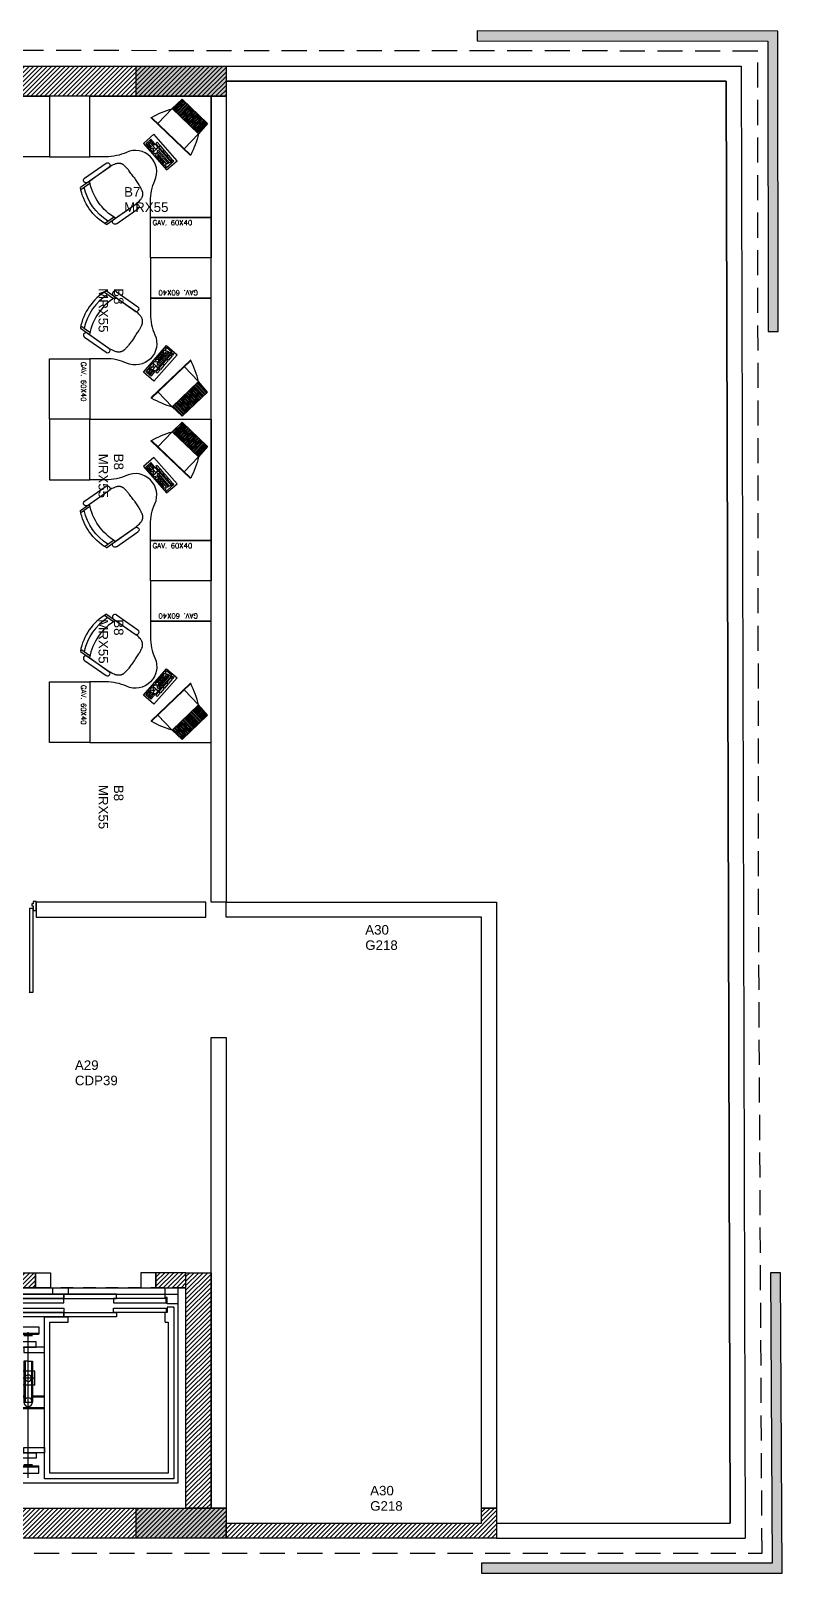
# Model space of a CAD drawing. Header units: millimetres. Extents: x -101 to 3415, y -52 to 1366.
# Drawn here: x 109.92 to 117.42, y 87.72 to 103.12 of the extents above; entities that cross this region are included whole.
import ezdxf

# ---------------------------------------------------------------- set-up
doc = ezdxf.new("R2010")
doc.units = ezdxf.units.MM
for name, pattern in [('XR LINDERO SUPERIOR$0$A-100a LALA IRAPUATO nave equipo$0$HIDDEN', [0.375, 0.25, -0.125]), ('XR N1-N2$0$XR PLANTA TIPO DE OFICINAS$0$HIDDEN2', [0.1875, 0.125, -0.0625]), ('XR PB$0$XR PLANTA TIPO DE OFICINAS$0$HIDDEN', [0.375, 0.25, -0.125])]:
    doc.linetypes.add(name, pattern=pattern)
for name, color, linetype in [('00_ARQ', 8, 'Continuous'), ('ARQ_MOBILIARIO', 8, 'Continuous'), ('Texto_Iluminación', 7, 'Continuous')]:
    doc.layers.add(name, color=color, linetype=linetype)
doc.styles.add('ROMANS', font='romans.shx')
doc.styles.add('TÍTULO', font='arial.ttf', dxfattribs={"height": 0.19})
pattern_1 = [(45, (86.484832, 102.960372), (-0.02245064, 0.02245064), [])]
pattern_2 = [(45, (-2e-07, -0.378054), (-0.02245064, 0.02245064), [])]

# ---------------------------------------------------------------- blocks, each defined once
blk = doc.blocks.new('XR PB$0$XR PLANTA TIPO DE OFICINAS$0$Ascensore-150x170')
for p, q in [((5.612, -0.133), (5.566, -0.133)), ((5.566, -0.133), (5.566, -0.152)), ((5.612, -0.077), (5.612, -0.133)), ((5.481, -0.152), (5.566, -0.152)), ((5.481, -0.996), (5.528, -0.996)), ((4.729, -1.399), (4.729, -1.202)), ((4.738, -1.399), (4.738, -1.202)), ((4.832, -1.305), (4.832, -1.202)), ((4.841, -1.305), (4.841, -1.202)), ((4.127, -1.342), (5.394, -1.342)), ((4.166, -1.54), (4.166, -1.249)), ((4.166, -1.249), (4.231, -1.249)), ((4.222, -1.54), (4.222, -1.249)), ((4.231, -1.54), (4.231, -1.249)), ((4.241, -1.38), (4.241, -1.305)), ((5.141, -1.305), (4.785, -1.305)), ((4.785, -1.38), (4.785, -1.305)), ((5.141, -1.314), (4.785, -1.314)), ((4.932, -1.286), (5.054, -1.286)), ((4.932, -1.286), (4.932, -1.399)), ((4.993, -1.286), (4.993, -1.399)), ((5.054, -1.286), (5.054, -1.399)), ((5.141, -1.342), (5.141, -1.305)), ((5.141, -1.342), (5.141, -1.38)), ((5.366, -1.38), (5.366, -1.305)), ((5.376, -1.54), (5.376, -1.249)), ((5.441, -1.249), (5.376, -1.249)), ((5.385, -1.54), (5.385, -1.249)), ((5.441, -1.54), (5.441, -1.249)), ((4.729, -1.399), (4.841, -1.399)), ((5.141, -1.37), (4.785, -1.37)), ((5.141, -1.38), (4.785, -1.38)), ((4.832, -1.399), (4.832, -1.38)), ((4.841, -1.399), (4.841, -1.38)), ((4.932, -1.399), (5.054, -1.399)), ((4.119, -1.483), (4.119, -1.54)), ((4.166, -1.483), (4.119, -1.483)), ((4.166, -1.53), (4.119, -1.53)), ((4.391, -1.483), (4.231, -1.483)), ((4.391, -1.53), (4.231, -1.53)), ((4.391, -1.483), (4.391, -1.54)), ((5.216, -1.483), (5.216, -1.54)), ((5.216, -1.483), (5.376, -1.483)), ((5.216, -1.53), (5.376, -1.53)), ((5.441, -1.483), (5.488, -1.483)), ((5.441, -1.53), (5.488, -1.53)), ((5.488, -1.483), (5.488, -1.54)), ((5.641, -1.512), (5.725, -1.512))]:
    blk.add_line(p, q)
for points in [[(4.081, -0.04), (4.081, -1.54), (5.725, -1.54), (5.725, -0.04)], [(5.566, -0.143), (5.566, -0.602), (5.603, -0.602), (5.603, -0.143)], [(5.687, -0.143), (5.687, -0.602), (5.65, -0.602), (5.65, -0.143)], [(5.528, -0.574), (5.528, -1.033), (5.566, -1.033), (5.566, -0.574)], [(5.725, -0.574), (5.725, -1.033), (5.687, -1.033), (5.687, -0.574)], [(5.528, -1.033), (5.528, -1.493), (5.566, -1.493), (5.566, -1.033)], [(5.566, -1.033), (5.566, -1.493), (5.603, -1.493), (5.603, -1.033)], [(5.687, -1.033), (5.687, -1.493), (5.65, -1.493), (5.65, -1.033)], [(5.725, -1.033), (5.725, -1.493), (5.687, -1.493), (5.687, -1.033)], [(5.725, -0.996), (5.725, -1.127), (5.781, -1.127), (5.781, -0.996)], [(4.344, -1.202), (4.344, -1.38), (4.391, -1.38), (4.391, -1.202)], [(5.263, -1.202), (5.263, -1.38), (5.216, -1.38), (5.216, -1.202)], [(4.297, -1.272), (4.297, -1.413), (4.344, -1.413), (4.344, -1.272)], [(5.31, -1.272), (5.31, -1.413), (5.263, -1.413), (5.263, -1.272)]]:
    blk.add_lwpolyline(points, close=True)
for points in [[(5.612, -0.077), (5.528, -0.077), (4.119, -0.077), (4.119, -1.202), (5.528, -1.202), (5.528, -0.996)], [(5.481, -0.152), (5.481, -0.124), (4.166, -0.124), (4.166, -1.155), (5.481, -1.155), (5.481, -0.996)], [(5.641, -0.133), (5.697, -0.133), (5.697, -0.152), (5.781, -0.152), (5.781, -0.04), (5.641, -0.04), (5.641, -0.133)]]:
    blk.add_lwpolyline(points)
for centre, radius in [((4.785, -1.342), 0.0375), ((4.993, -1.342), 0.0281)]:
    blk.add_circle(centre, radius)
blk = doc.blocks.new('XR PB$0$A$C390C0F3E')
at = {"layer": '00_ARQ', "ltscale": 2}
h = blk.add_hatch(dxfattribs=at)
h.set_pattern_fill('LINE', color=8, scale=0.01, angle=45, style=0)
h.paths.add_polyline_path([(-2.202, -4.7), (-2.202, -2.35), (-2.352, -2.35), (-2.352, -4.7)])
h = blk.add_hatch(dxfattribs=at)
h.set_pattern_fill('LINE', color=8, scale=0.01, angle=45, style=0)
h.set_pattern_definition(pattern_2)
h.paths.add_polyline_path([(-1.901, -2.5), (-2.202, -2.5), (-2.202, -2.35), (-1.901, -2.35)])
h = blk.add_hatch(dxfattribs=at)
h.set_pattern_fill('LINE', color=8, scale=0.01, angle=45, style=0)
h.set_pattern_definition(pattern_2)
h.paths.add_polyline_path([(-0.701, -2.5), (-0.4, -2.5), (-0.4, -2.35), (-0.701, -2.35)])
h = blk.add_hatch(dxfattribs=at)
h.set_pattern_fill('LINE', color=8, scale=0.01, angle=45, style=0)
edge = h.paths.add_edge_path()
edge.add_line((-0.15, -2.35), (-0.15, -4.7))
edge.add_line((-0.15, -4.7), (-0.4, -4.7))
edge.add_line((-0.4, -4.7), (-0.4, -2.35))
edge.add_line((-0.4, -2.35), (-0.15, -2.35))
at = {"layer": '00_ARQ', "ltscale": 0.8}
for p, q in [((-2.352, -4.7), (-3.349, -2.5)), ((-3.349, -4.7), (-2.352, -2.5))]:
    blk.add_line(p, q, dxfattribs=at)
at = {"layer": '00_ARQ', "linetype": 'XR PB$0$XR PLANTA TIPO DE OFICINAS$0$HIDDEN', "ltscale": 0.5}
blk.add_line((-0.4, -2.5), (-2.202, -2.5), dxfattribs=at)
at = {"layer": '00_ARQ', "ltscale": 2}
blk.add_line((-2.202, -2.5), (-0.4, -2.5), dxfattribs=at)
for points in [[(0, -4.7), (-0.15, -4.7), (-0.15, 0), (-0.15, 0), (-0.15, 0), (0, 0)], [(-3.498, -4.7), (-3.498, -2.35), (-3.298, -2.35), (-3.298, -2.35), (-3.298, -2.35), (-3.298, -2.35), (-3.298, -2.35), (-3.298, -2.35), (-2.352, -2.35), (-2.352, -2.35), (-2.352, -2.35), (-2.352, -2.5), (-3.349, -2.5), (-3.349, -4.7)], [(-2.202, -4.7), (-2.202, -2.35), (-2.352, -2.35), (-2.352, -4.7)], [(-1.901, -2.5), (-2.202, -2.5), (-2.202, -2.35), (-1.901, -2.35)], [(-1.901, -2.35), (-1.751, -2.35), (-1.751, -2.5), (-1.901, -2.5)], [(-0.701, -2.35), (-0.851, -2.35), (-0.851, -2.5), (-0.701, -2.5)], [(-0.701, -2.5), (-0.4, -2.5), (-0.4, -2.35), (-0.701, -2.35)]]:
    blk.add_lwpolyline(points, close=True, dxfattribs=at)
blk.add_lwpolyline([(-0.15, -2.35), (-0.15, -4.7), (-0.4, -4.7), (-0.4, -2.35), (-0.15, -2.35)], dxfattribs=at)
at = {"layer": '00_ARQ', "ltscale": 3, "extrusion": (0, 0, -1), "xscale": 1.147058759205947, "yscale": 1.147058759205947, "zscale": -1.147058759205947, "rotation": 90}
blk.add_blockref('XR PB$0$XR PLANTA TIPO DE OFICINAS$0$Ascensore-150x170', (0.434, -9.131), dxfattribs=at)
blk = doc.blocks.new('XR PB$0$asddee')
at = {"layer": '00_ARQ'}
for p, q in [((676.168, 90.657), (681.307, 90.657)), ((681.307, 90.657), (681.349, 75.96)), ((676.168, 90.507), (681.158, 90.507)), ((681.158, 90.507), (681.199, 76.11)), ((678.868, 76.11), (681.199, 76.11)), ((678.868, 75.96), (681.349, 75.96))]:
    blk.add_line(p, q, dxfattribs=at)
blk = doc.blocks.new('XR COLUMNAS SUPERIORES')
at = {"layer": '00_ARQ', "linetype": 'ByBlock'}
h = blk.add_hatch(color=256, dxfattribs=at)
h.dxf.hatch_style = 1
h.paths.add_polyline_path([(25.387, -0.493), (24.49, -0.493), (24.49, -0.193), (25.387, -0.193)])
h = blk.add_hatch(color=256, dxfattribs=at)
h.dxf.hatch_style = 1
h.paths.add_polyline_path([(25.387, -14.89), (24.49, -14.89), (24.49, -14.59), (25.387, -14.59)])
for points in [[(25.387, -0.493), (24.49, -0.493), (24.49, -0.193), (25.387, -0.193)], [(25.387, -14.89), (24.49, -14.89), (24.49, -14.59), (25.387, -14.59)]]:
    blk.add_lwpolyline(points, close=True, dxfattribs=at)
blk = doc.blocks.new('A$C435F5787')
at = {"linetype": 'ByBlock'}
for p, q in [((0, 0), (0, 0.483)), ((0, 0.483), (0.19, 0.483)), ((0.076, 0.381), (0.076, 0.457)), ((0.076, 0.457), (0.171, 0.457)), ((0.095, 0.438), (0.095, 0.454)), ((0.137, 0.438), (0.095, 0.438)), ((0.095, 0.381), (0.095, 0.435)), ((0.114, 0.384), (0.114, 0.435)), ((0.137, 0.438), (0.137, 0.454)), ((0.171, 0.438), (0.137, 0.438)), ((0.137, 0.381), (0.137, 0.435)), ((0.171, 0.457), (0.171, 0.381)), ((0.19, 0.483), (0.19, 0)), ((0.038, 0.371), (0.063, 0.371)), ((0.038, 0.311), (0.038, 0.371)), ((0.063, 0.311), (0.038, 0.311)), ((0.038, 0.305), (0.063, 0.305)), ((0.038, 0.225), (0.038, 0.305)), ((0.063, 0.225), (0.038, 0.225)), ((0.038, 0.143), (0.038, 0.219)), ((0.038, 0.219), (0.063, 0.219)), ((0.063, 0.371), (0.063, 0.311)), ((0.063, 0.305), (0.063, 0.225)), ((0.063, 0.219), (0.063, 0.143)), ((0.171, 0.381), (0.076, 0.381)), ((0.076, 0.311), (0.076, 0.371)), ((0.076, 0.371), (0.117, 0.371)), ((0.117, 0.311), (0.076, 0.311)), ((0.076, 0.305), (0.076, 0.022)), ((0.175, 0.305), (0.076, 0.305)), ((0.098, 0.273), (0.079, 0.273)), ((0.117, 0.279), (0.098, 0.279)), ((0.098, 0.279), (0.098, 0.273)), ((0.098, 0.051), (0.098, 0.267)), ((0.117, 0.371), (0.117, 0.311)), ((0.117, 0.267), (0.117, 0.279)), ((0.133, 0.267), (0.117, 0.267)), ((0.117, 0.06), (0.117, 0.257)), ((0.133, 0.33), (0.133, 0.352)), ((0.133, 0.352), (0.152, 0.352)), ((0.152, 0.33), (0.133, 0.33)), ((0.133, 0.257), (0.133, 0.267)), ((0.152, 0.257), (0.133, 0.257)), ((0.137, 0.07), (0.137, 0.254)), ((0.152, 0.352), (0.152, 0.371)), ((0.152, 0.371), (0.175, 0.371)), ((0.152, 0.311), (0.152, 0.33)), ((0.175, 0.311), (0.152, 0.311)), ((0.156, 0.384), (0.156, 0.419)), ((0.156, 0.419), (0.171, 0.419)), ((0.156, 0.254), (0.156, 0.276)), ((0.156, 0.276), (0.175, 0.276)), ((0.175, 0.254), (0.156, 0.254)), ((0.156, 0.095), (0.156, 0.229)), ((0.156, 0.229), (0.175, 0.229)), ((0.175, 0.371), (0.175, 0.311)), ((0.175, 0.276), (0.175, 0.305)), ((0.175, 0.067), (0.175, 0.254)), ((0.063, 0.143), (0.038, 0.143)), ((0.038, 0.133), (0.063, 0.133)), ((0.038, 0.057), (0.038, 0.133)), ((0.063, 0.057), (0.038, 0.057)), ((0.038, 0.044), (0.063, 0.044)), ((0.038, 0.022), (0.038, 0.044)), ((0.063, 0.022), (0.038, 0.022)), ((0.063, 0.133), (0.063, 0.057)), ((0.063, 0.044), (0.063, 0.022)), ((0.076, 0.022), (0.175, 0.022)), ((0.079, 0.041), (0.095, 0.041)), ((0.095, 0.041), (0.095, 0.048)), ((0.095, 0.048), (0.117, 0.048)), ((0.117, 0.048), (0.117, 0.054)), ((0.117, 0.054), (0.137, 0.054)), ((0.137, 0.054), (0.137, 0.063)), ((0.137, 0.063), (0.156, 0.063)), ((0.175, 0.095), (0.156, 0.095)), ((0.156, 0.051), (0.156, 0.067)), ((0.156, 0.067), (0.175, 0.067)), ((0.175, 0.051), (0.156, 0.051)), ((0.175, 0.022), (0.175, 0.051)), ((0.19, 0), (0, 0))]:
    blk.add_line(p, q, dxfattribs=at)
blk = doc.blocks.new('m-tv pla')
h = blk.add_hatch()
h.set_pattern_fill('ANSI31', color=256, scale=0.005, angle=45, style=0)
h.set_pattern_definition([(90, (-254.158094, -242.753814), (-0.015875, 2e-18), [])])
h.paths.add_polyline_path([(0.24, -0.474), (0.25, -0.284), (-0.25, -0.284), (-0.24, -0.474)])
for p, q in [((0.373, 0), (-0.373, 0)), ((-0.368, 0.006), (0.368, 0.006)), ((-0.25, -0.284), (-0.25, 0)), ((0.25, -0.284), (0.25, 0)), ((-0.24, -0.474), (-0.25, -0.284)), ((-0.25, -0.284), (0.25, -0.284)), ((0.24, -0.474), (0.25, -0.284)), ((-0.24, -0.474), (0.24, -0.474))]:
    blk.add_line(p, q)
for centre, radius, start, end in [((-0.368, 0.001), 0.005, 90, 196.7752), ((0.898, 0.383), 1.327, 196.7752, 210.1505), ((-0.898, 0.383), 1.327, 329.8495, 343.2248), ((0.368, 0.001), 0.005, 343.2248, 90)]:
    blk.add_arc(centre, radius, start, end)
blk = doc.blocks.new('A$C369842D8')
for p, q in [((0.05, 0.491), (0.05, 0.381)), ((0.07, 0.5), (0.07, 0.39)), ((0.48, 0.5), (0.48, 0.39)), ((0.5, 0.491), (0.5, 0.381)), ((0, 0.405), (0, 0.145)), ((0.05, 0.405), (0.05, 0.145)), ((0.05, 0.38), (0.05, 0.13)), ((0.5, 0.405), (0.5, 0.145)), ((0.5, 0.38), (0.5, 0.13)), ((0.55, 0.405), (0.55, 0.145))]:
    blk.add_line(p, q)
for points in [[(0.275, 0), (0.262, 0), (0.249, 0), (0.236, 0.001), (0.224, 0.001), (0.212, 0.001), (0.201, 0.002), (0.19, 0.003), (0.181, 0.003), (0.172, 0.004), (0.164, 0.005), (0.157, 0.005), (0.15, 0.006), (0.145, 0.007), (0.139, 0.008), (0.134, 0.009), (0.13, 0.009), (0.126, 0.01), (0.122, 0.011), (0.118, 0.012), (0.114, 0.013), (0.111, 0.014), (0.108, 0.015), (0.105, 0.017), (0.102, 0.018), (0.1, 0.019), (0.097, 0.021), (0.095, 0.022), (0.093, 0.024), (0.091, 0.025), (0.089, 0.027), (0.087, 0.028), (0.085, 0.03), (0.083, 0.032), (0.081, 0.034), (0.079, 0.036), (0.077, 0.039), (0.075, 0.041), (0.073, 0.044), (0.071, 0.048), (0.068, 0.051), (0.066, 0.056), (0.064, 0.061), (0.062, 0.067), (0.059, 0.075), (0.057, 0.085), (0.055, 0.097), (0.052, 0.112), (0.05, 0.13)], [(0.275, 0), (0.288, 0), (0.301, 0), (0.314, 0.001), (0.326, 0.001), (0.338, 0.001), (0.349, 0.002), (0.36, 0.003), (0.369, 0.003), (0.378, 0.004), (0.386, 0.005), (0.393, 0.005), (0.4, 0.006), (0.405, 0.007), (0.411, 0.008), (0.416, 0.009), (0.42, 0.009), (0.424, 0.01), (0.428, 0.011), (0.432, 0.012), (0.436, 0.013), (0.439, 0.014), (0.442, 0.015), (0.445, 0.017), (0.448, 0.018), (0.45, 0.019), (0.453, 0.021), (0.455, 0.022), (0.457, 0.024), (0.459, 0.025), (0.461, 0.027), (0.463, 0.028), (0.465, 0.03), (0.467, 0.032), (0.469, 0.034), (0.471, 0.036), (0.473, 0.039), (0.475, 0.041), (0.477, 0.044), (0.479, 0.048), (0.482, 0.051), (0.484, 0.056), (0.486, 0.061), (0.488, 0.067), (0.491, 0.075), (0.493, 0.085), (0.495, 0.097), (0.498, 0.112), (0.5, 0.13)]]:
    blk.add_lwpolyline(points)
for centre, radius, start, end in [((0.275, 0), 0.54, 65.3885, 114.6115), ((0.275, -0.04), 0.54, 67.7008, 112.2992), ((0.025, 0.405), 0.025, 0, 180), ((0.275, -0.11), 0.54, 65.3885, 114.6115), ((0.525, 0.405), 0.025, 0, 180), ((0.025, 0.145), 0.025, 180, 0), ((0.525, 0.145), 0.025, 180, 0)]:
    blk.add_arc(centre, radius, start, end)
blk = doc.blocks.new('XR N1-N2$0$XR PLANTA TIPO DE OFICINAS$0$Puerta1.00')
at = {"linetype": 'Continuous'}
for points in [[(405.365, 465.953), (405.365, 466.883), (405.325, 466.883), (405.325, 465.953)], [(405.325, 465.876), (405.325, 465.901), (405.34, 465.901), (405.34, 465.926), (405.325, 465.926), (405.325, 465.976), (405.29, 465.976), (405.29, 465.876)], [(406.255, 465.876), (406.255, 465.901), (406.24, 465.901), (406.24, 465.926), (406.255, 465.926), (406.255, 465.976), (406.29, 465.976), (406.29, 465.876)]]:
    blk.add_lwpolyline(points, close=True, dxfattribs=at)
at = {"linetype": 'XR N1-N2$0$XR PLANTA TIPO DE OFICINAS$0$HIDDEN2'}
blk.add_arc((405.324, 465.953), 0.932, 0.0383, 87.4436, dxfattribs=at)
blk = doc.blocks.new('*U378')
at = {"layer": 'Texto_Iluminación', "ltscale": 0.3, "style": 'TÍTULO'}
for s, p in [('B7', (-0.278, -0.03, 0.181)), ('MRX55', (-0.278, -0.183, 0.181))]:
    blk.add_text(s, height=0.095, dxfattribs=at).set_placement(p)
blk = doc.blocks.new('*U379')
at = {"layer": 'Texto_Iluminación', "color": 0, "linetype": 'ByBlock', "lineweight": -2, "transparency": 16777216}
for p in [(0, 0), (1.653, 0), (3.306, 0), (4.959, 0)]:
    blk.add_blockref('*U378', p, dxfattribs=at)
blk = doc.blocks.new('*U380')
at = {"layer": 'Texto_Iluminación', "ltscale": 0.3, "style": 'TÍTULO'}
for s, p in [('B8', (-0.278, -0.03, 0.181)), ('MRX55', (-0.278, -0.183, 0.181))]:
    blk.add_text(s, height=0.095, dxfattribs=at).set_placement(p)
blk = doc.blocks.new('*U381')
at = {"layer": 'Texto_Iluminación', "color": 0, "linetype": 'ByBlock', "lineweight": -2, "transparency": 16777216}
for p in [(0, 0), (1.653, 0), (3.306, 0), (4.959, 0)]:
    blk.add_blockref('*U380', p, dxfattribs=at)

msp = doc.modelspace()

# ---------------------------------------------------------------- hatches: boundary and pattern name
at = {"layer": '00_ARQ'}
for points in [[(114.376, 103.019), (117.276, 103.017), (117.279, 100.117), (117.379, 100.117), (117.376, 103.117), (114.376, 103.119)], [(117.304, 90.72), (117.319, 87.82), (114.419, 87.821), (114.42, 87.721), (117.42, 87.72), (117.404, 90.72)]]:
    msp.add_hatch(color=256, dxfattribs=at).paths.add_polyline_path(points)
h = msp.add_hatch(dxfattribs=at)
h.set_pattern_fill('ANSI31', color=8, scale=0.01)
h.set_pattern_definition(pattern_1)
h.paths.add_polyline_path([(91.261, 102.767), (111.871, 102.767), (111.871, 102.467), (91.261, 102.467)])
h = msp.add_hatch(dxfattribs=at)
h.set_pattern_fill('ANSI31', color=8, scale=0.01)
h.set_pattern_definition(pattern_1)
h.paths.add_polyline_path([(91.261, 88.37), (111.871, 88.37), (111.871, 88.07), (91.261, 88.07)])
h = msp.add_hatch(dxfattribs=at)
h.set_pattern_fill('LINE', color=8, scale=0.01, angle=45, style=0)
h.set_pattern_definition([(45, (86.484832, 102.960372), (-0.02245064, 0.02245064), [])])
h.paths.add_polyline_path([(114.571, 88.37), (114.421, 88.37), (114.421, 88.22), (111.871, 88.22), (111.871, 88.07), (114.571, 88.07)])

# ---------------------------------------------------------------- linework, layer by layer
for points in [[(114.376, 103.019), (117.276, 103.017), (117.279, 100.117), (117.379, 100.117), (117.376, 103.117), (114.376, 103.119)], [(91.261, 102.767), (111.871, 102.767), (111.871, 102.467), (91.261, 102.467)], [(111.871, 102.617), (111.871, 94.42), (114.571, 94.42), (114.571, 88.22), (116.902, 88.22), (116.861, 102.617)], [(117.304, 90.72), (117.319, 87.82), (114.419, 87.821), (114.42, 87.721), (117.42, 87.72), (117.404, 90.72)], [(91.261, 88.37), (111.871, 88.37), (111.871, 88.07), (91.261, 88.07)], [(111.871, 88.22), (114.421, 88.22), (114.421, 88.37), (114.571, 88.37), (114.571, 88.07), (111.871, 88.07)]]:
    msp.add_lwpolyline(points, close=True, dxfattribs=at)
at = {"layer": '00_ARQ', "linetype": 'XR LINDERO SUPERIOR$0$A-100a LALA IRAPUATO nave equipo$0$HIDDEN'}
msp.add_lwpolyline([(86.454, 87.92), (93.25, 87.922), (106.207, 87.922), (117.219, 87.92), (117.185, 94.304), (117.176, 102.917), (105.79, 102.925), (96.517, 102.929), (89.028, 102.932), (86.485, 102.96), (86.454, 87.92)], dxfattribs=at)
at = {"layer": '00_ARQ', "linetype": 'Continuous'}
msp.add_lwpolyline([(111.721, 102.467), (111.871, 102.467), (111.871, 94.42), (111.721, 94.42)], close=True, dxfattribs=at)
at = {"layer": '00_ARQ', "ltscale": 2}
for points in [[(109.978, 94.271), (111.671, 94.271), (111.671, 94.421), (109.978, 94.421)], [(111.871, 94.42), (114.571, 94.42), (114.571, 88.37), (114.421, 88.37), (114.421, 94.27), (111.871, 94.27)]]:
    msp.add_lwpolyline(points, close=True, dxfattribs=at)
at = {"layer": '00_ARQ'}
msp.add_lwpolyline([(114.42, 87.721), (117.42, 87.72), (117.404, 90.72)], dxfattribs=at)
at = {"layer": 'ARQ_MOBILIARIO', "ltscale": 0.01}
for points in [[(110.108, 101.862), (109.705, 101.862), (109.705, 102.467), (110.108, 102.467)], [(110.108, 101.862), (110.511, 101.862), (110.511, 102.467), (110.108, 102.467)], [(111.721, 101.257), (111.721, 100.854), (111.116, 100.854), (111.116, 101.257)], [(111.721, 100.451), (111.721, 100.854), (111.116, 100.854), (111.116, 100.451)], [(110.108, 99.846), (110.511, 99.846), (110.511, 99.241), (110.108, 99.241)], [(110.108, 98.636), (110.511, 98.636), (110.511, 99.241), (110.108, 99.241)], [(111.721, 98.031), (111.721, 97.628), (111.116, 97.628), (111.116, 98.031)], [(111.721, 97.224), (111.721, 97.628), (111.116, 97.628), (111.116, 97.224)], [(110.108, 96.619), (110.511, 96.619), (110.511, 96.014), (110.108, 96.014)]]:
    msp.add_lwpolyline(points, close=True, dxfattribs=at)
for points in [[(110.878, 101.906, -0.105703), (110.672, 101.862), (110.511, 101.862), (110.511, 102.467), (111.721, 102.467), (111.721, 101.257), (111.116, 101.257), (111.116, 101.418, -0.105703), (111.161, 101.624, 0.689027)], [(110.878, 99.802, 0.105703), (110.672, 99.846), (110.511, 99.846), (110.511, 99.241), (111.721, 99.241), (111.721, 100.451), (111.116, 100.451), (111.116, 100.291, 0.105703), (111.161, 100.085, -0.689027)], [(110.878, 98.68, -0.105703), (110.672, 98.636), (110.511, 98.636), (110.511, 99.241), (111.721, 99.241), (111.721, 98.031), (111.116, 98.031), (111.116, 98.191, -0.105703), (111.161, 98.397, 0.689027)], [(110.878, 96.575, 0.105703), (110.672, 96.619), (110.511, 96.619), (110.511, 96.014), (111.721, 96.014), (111.721, 97.224), (111.116, 97.224), (111.116, 97.064, 0.105703), (111.161, 96.858, -0.689027)]]:
    msp.add_lwpolyline(points, format="xyb", close=True, dxfattribs=at)

# ---------------------------------------------------------------- block references
at = {"layer": '00_ARQ'}
for name, p in [('XR COLUMNAS SUPERIORES', (86.485, 102.96)), ('XR PB$0$asddee', (-564.297, 12.11)), ('XR PB$0$A$C390C0F3E', (111.871, 93.07))]:
    msp.add_blockref(name, p, dxfattribs=at)
at = {"layer": '00_ARQ', "extrusion": (0, 0, -1), "xscale": -0.9000000533275637, "yscale": 0.9000000533275632, "zscale": -0.9000000533275637, "rotation": 180}
msp.add_blockref('XR N1-N2$0$XR PLANTA TIPO DE OFICINAS$0$Puerta1.00', (-474.739, 513.715), dxfattribs=at)
at = {"layer": 'ARQ_MOBILIARIO'}
for p, xscale, yscale, zscale, rotation in [((111.322, 102.067), -0.7285030212999956, 0.7285030212999954, 0.7285030212999954, 136.2766767066466), ((111.322, 99.641), 0.7285030212999956, 0.7285030212999956, 0.7285030212999956, 43.72332329335333), ((111.322, 98.841), -0.7285030212999956, 0.7285030212999954, 0.7285030212999954, 136.2766767066466), ((111.322, 96.414), 0.7285030212999956, 0.7285030212999956, 0.7285030212999956, 43.72332329335333)]:
    msp.add_blockref('m-tv pla', p, dxfattribs=dict(at, xscale=xscale, yscale=yscale, zscale=zscale, rotation=rotation))
at = {"layer": 'ARQ_MOBILIARIO', "ltscale": 0.01}
for name, p, xscale, yscale, zscale, rotation in [('A$C435F5787', (111.382, 101.823), -0.7259822496, 0.7259822496, 0.7259822496, 41.19369372281672), ('A$C369842D8', (110.794, 101.882), -1.00830868, 1.00830868, 1.00830868, 124.978148278709), ('A$C369842D8', (110.794, 99.826), 1.00830868, 1.00830868, 1.00830868, 55.02185172129099), ('A$C435F5787', (111.382, 99.886), 0.7259822495999996, 0.7259822495999996, 0.7259822495999996, 138.8063062771832), ('A$C435F5787', (111.382, 98.596), -0.7259822496, 0.7259822496, 0.7259822496, 41.19369372281672), ('A$C369842D8', (110.794, 98.656), -1.00830868, 1.00830868, 1.00830868, 124.978148278709), ('A$C369842D8', (110.794, 96.599), 1.00830868, 1.00830868, 1.00830868, 55.02185172129099), ('A$C435F5787', (111.382, 96.659), 0.7259822495999996, 0.7259822495999996, 0.7259822495999996, 138.8063062771832)]:
    msp.add_blockref(name, p, dxfattribs=dict(at, xscale=xscale, yscale=yscale, zscale=zscale, rotation=rotation))
at = {"layer": 'Texto_Iluminación'}
msp.add_blockref('*U379', (106.173, 101.494, 0.181), dxfattribs=at)
at = {"layer": 'Texto_Iluminación', "rotation": 270}
msp.add_blockref('*U381', (110.782, 100.272, 0.181), dxfattribs=at)

# ---------------------------------------------------------------- texts
at = {"layer": 'ARQ_MOBILIARIO', "ltscale": 0.01, "style": 'ROMANS'}
for rotation, p in [(0, (111.139, 101.179)), (180, (111.591, 100.529)), (270, (110.424, 99.814)), (0, (111.139, 97.953)), (180, (111.591, 97.302)), (270, (110.424, 96.588))]:
    msp.add_text('GAV. 60X40', height=0.0504, rotation=rotation, dxfattribs=at).set_placement(p)
at = {"layer": 'Texto_Iluminación', "ltscale": 0.3, "style": 'TÍTULO'}
for s, p in [('A30', (113.26, 94.096, 1.086)), ('G218', (113.26, 93.943, 1.086)), ('A29', (110.363, 92.745, 1.086)), ('CDP39', (110.363, 92.592, 1.086)), ('A30', (113.309, 88.497, 1.086)), ('G218', (113.309, 88.344, 1.086))]:
    msp.add_text(s, height=0.095, dxfattribs=at).set_placement(p)

doc.saveas('drawing.dxf')
